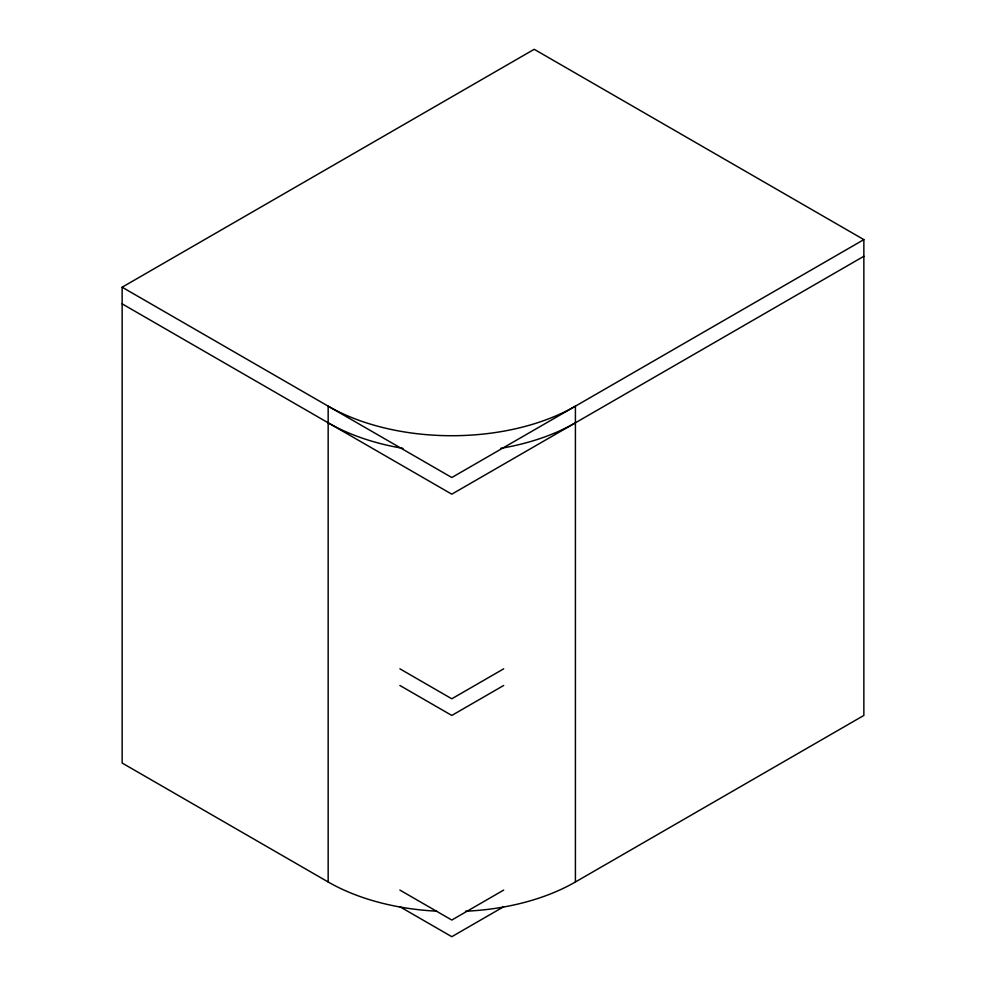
<?xml version="1.0" encoding="UTF-8"?>
<svg xmlns="http://www.w3.org/2000/svg" width="986" height="986" viewBox="0 0 986 986"><rect width="100%" height="100%" fill="white"/><g stroke="black" fill="none" stroke-linecap="round" stroke-linejoin="round"><path stroke-width="1.48" d="M436.712 911.163A174.83 100.929 0 0 1 328.165 881.977L122.141 763.028L122.141 287.209L534.202 49.3L863.859 239.623L863.859 715.442L575.417 881.977A174.83 100.929 0 0 1 465.515 911.237M863.859 239.623L451.798 477.532L122.141 287.209M863.859 256.274L451.798 494.183L122.141 303.861M503.686 668.828L451.798 698.791L399.885 668.816M503.686 685.48L451.798 715.442L399.885 685.467M503.686 890.087L451.798 920.049L399.885 890.075M503.686 906.738L451.798 936.7L399.885 906.726M575.417 881.977L575.417 406.158A174.83 100.929 0 0 1 328.165 406.158L328.165 881.977M575.417 422.809A174.83 100.929 0 0 1 500.568 448.371M403.015 448.371A174.83 100.929 0 0 1 328.165 422.809"/></g></svg>
